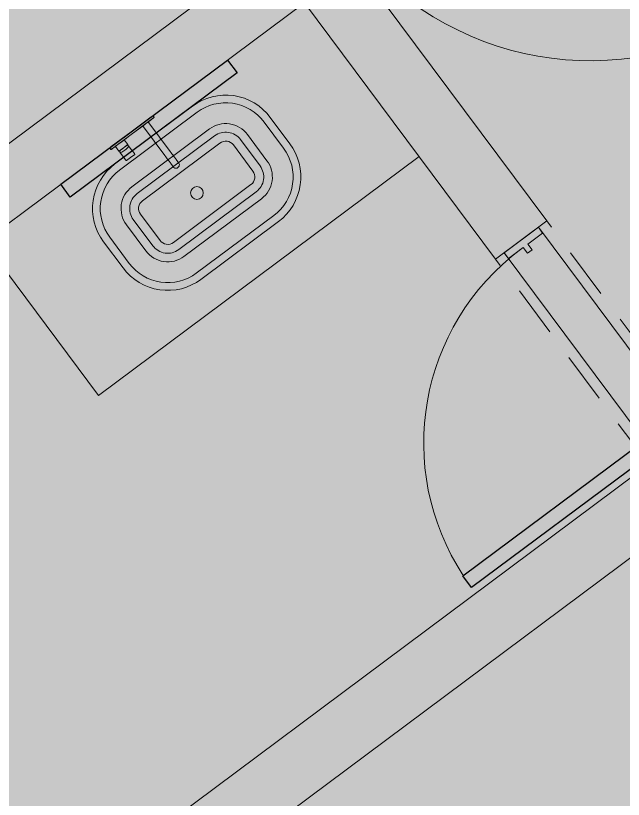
# Model space of a CAD drawing. Header units: metres. Extents: x -466 to 1322, y -1072 to 50.
# Drawn here: x 427.193 to 429.092, y -187.693 to -185.244 of the extents above; entities that cross this region are included whole.
import ezdxf

# ---------------------------------------------------------------- set-up
doc = ezdxf.new("R2010")
doc.units = ezdxf.units.M
doc.linetypes.add('B1 P BAJA$0$HIDDEN', pattern=[9.525, 6.35, -3.175])
doc.linetypes.add('Hidden 1_16_', pattern=[0.002381, 0.001587, -0.00079375])
for name, color, linetype, lineweight in [('A - MURO BAJO', 2, 'Continuous', 0), ('A - PROY', 250, 'B1 P BAJA$0$HIDDEN', 0), ('A-ACCESORIOS DE BAÑO', 6, 'Continuous', 0), ('A-DOOR', 2, 'Continuous', 9), ('A-Fixt', 122, 'Continuous', 5), ('A-MURO INT', 4, 'Continuous', 0)]:
    doc.layers.add(name, color=color, linetype=linetype, lineweight=lineweight)
doc.layers.add('A-MIRROR', color=8, linetype='Continuous')
doc.layers.add('A-PUERTA', color=2, linetype='Continuous')
doc.layers.add('Hatch Interior', color=7, linetype='Continuous', lineweight=0, true_color=0xaf6350)

# ---------------------------------------------------------------- blocks, each defined once
blk = doc.blocks.new('JVAS_Puerta - 0_90 X 2_10-V18-Planta Baja')
at = {"color": 0}
for p, q in [((-0.425, -0.0425), (-0.425, -0.9025)), ((-0.374, -0.0425), (-0.425, -0.0425)), ((-0.374, -0.9025), (-0.374, -0.0425)), ((-0.425, -0.9025), (-0.374, -0.9025))]:
    blk.add_line(p, q, dxfattribs=at)
at = {"layer": 'A - PROY', "color": 18, "linetype": 'Continuous', "ltscale": 100, "true_color": 0x000000}
blk.add_arc((-0.425, -0.0525), 0.85, 273.4398, 0, dxfattribs=at)
at = {"layer": 'A-DOOR', "color": 253, "linetype": 'Continuous', "ltscale": 100}
for p, q in [((-0.45, 0.0425), (0.45, 0.0425)), ((-0.374, -0.1075), (0.45, -0.1075))]:
    blk.add_line(p, q, dxfattribs=at)
at = {"layer": 'A-DOOR'}
for p, q in [((-0.425, 0.0425), (-0.45, 0.0425)), ((-0.45, 0.0425), (-0.45, -0.1075)), ((-0.425, -0.0225), (-0.425, 0.0425)), ((0.45, 0.0425), (0.425, 0.0425)), ((0.425, 0.0425), (0.425, -0.0225)), ((0.45, -0.1075), (0.45, 0.0425)), ((-0.4, -0.0225), (-0.425, -0.0225)), ((-0.425, -0.1075), (-0.425, -0.0425)), ((-0.425, -0.0425), (-0.4, -0.0425)), ((-0.4, -0.0425), (-0.4, -0.0225)), ((0.425, -0.0225), (0.4, -0.0225)), ((0.4, -0.0225), (0.4, -0.0425)), ((0.4, -0.0425), (0.425, -0.0425)), ((0.425, -0.0425), (0.425, -0.1075)), ((-0.45, -0.1075), (-0.425, -0.1075)), ((0.425, -0.1075), (0.45, -0.1075))]:
    blk.add_line(p, q, dxfattribs=at)
blk = doc.blocks.new('monomando powder room')
at = {"layer": 'A-ACCESORIOS DE BAÑO'}
for p, q in [((-98.7727, -159.2227), (-98.7727, -159.2225)), ((-98.7667, -159.2225), (-98.7727, -159.2225)), ((-98.7727, -159.2225), (-98.7667, -159.2225)), ((-98.7727, -159.2233), (-98.7727, -159.2227)), ((-98.7727, -159.2243), (-98.7727, -159.2233)), ((-98.7727, -159.2255), (-98.7727, -159.2243)), ((-98.766, -159.2228), (-98.7667, -159.2225)), ((-98.766, -159.223), (-98.766, -159.2228)), ((-98.7657, -159.2235), (-98.766, -159.2228)), ((-98.766, -159.2236), (-98.766, -159.223)), ((-98.766, -159.2245), (-98.766, -159.2236)), ((-98.766, -159.2257), (-98.766, -159.2245)), ((-98.7657, -159.2237), (-98.7657, -159.2235)), ((-98.7657, -159.2242), (-98.7657, -159.2237)), ((-98.7657, -159.225), (-98.7657, -159.2242)), ((-98.7657, -159.226), (-98.7657, -159.225)), ((-98.7727, -159.227), (-98.7727, -159.2255)), ((-98.7727, -159.2285), (-98.7727, -159.227)), ((-98.7727, -159.3065), (-98.7727, -159.2285)), ((-98.766, -159.227), (-98.766, -159.2257)), ((-98.766, -159.2285), (-98.766, -159.227)), ((-98.766, -159.3065), (-98.766, -159.2285)), ((-98.7657, -159.2272), (-98.7657, -159.226)), ((-98.7657, -159.2285), (-98.7657, -159.2272)), ((-98.7657, -159.2295), (-98.7657, -159.2285)), ((-98.7657, -159.2395), (-98.7657, -159.2285)), ((-98.7657, -159.2322), (-98.7657, -159.2295)), ((-98.7657, -159.2309), (-98.7657, -159.2299)), ((-98.7657, -159.2335), (-98.7657, -159.2309)), ((-98.7657, -159.2367), (-98.7657, -159.2322)), ((-98.7657, -159.2377), (-98.7657, -159.2335)), ((-98.7657, -159.2426), (-98.7657, -159.2367)), ((-98.7657, -159.2395), (-98.7657, -159.2377)), ((-98.7657, -159.2396), (-98.7657, -159.239)), ((-98.7657, -159.2395), (-98.7657, -159.239)), ((-98.7473, -159.2395), (-98.7657, -159.2395)), ((-98.7657, -159.2395), (-98.7473, -159.2395)), ((-98.7657, -159.2413), (-98.7657, -159.2396)), ((-98.7657, -159.2441), (-98.7657, -159.2413)), ((-98.7657, -159.2493), (-98.7657, -159.2426)), ((-98.7657, -159.2477), (-98.7657, -159.2441)), ((-98.7657, -159.2519), (-98.7657, -159.2477)), ((-98.7657, -159.2565), (-98.7657, -159.2493)), ((-98.7469, -159.2397), (-98.7473, -159.2395)), ((-98.7467, -159.2402), (-98.7469, -159.2397)), ((-98.7469, -159.2403), (-98.7469, -159.2397)), ((-98.7469, -159.242), (-98.7469, -159.2403)), ((-98.7469, -159.2446), (-98.7469, -159.242)), ((-98.7469, -159.2481), (-98.7469, -159.2446)), ((-98.7469, -159.2522), (-98.7469, -159.2481)), ((-98.7467, -159.2405), (-98.7467, -159.2402)), ((-98.7427, -159.2405), (-98.7467, -159.2405)), ((-98.7467, -159.2411), (-98.7467, -159.2405)), ((-98.7467, -159.2405), (-98.7427, -159.2405)), ((-98.7467, -159.2426), (-98.7467, -159.2411)), ((-98.7467, -159.2452), (-98.7467, -159.2426)), ((-98.7467, -159.2485), (-98.7467, -159.2452)), ((-98.7467, -159.2523), (-98.7467, -159.2485)), ((-98.7286, -159.2395), (-98.7427, -159.2395)), ((-98.7427, -159.2401), (-98.7427, -159.2395)), ((-98.7416, -159.2401), (-98.7427, -159.2395)), ((-98.7427, -159.2395), (-98.7286, -159.2395)), ((-98.7427, -159.2405), (-98.7427, -159.2401)), ((-98.7413, -159.2406), (-98.7427, -159.2405)), ((-98.7407, -159.2417), (-98.7416, -159.2401)), ((-98.7398, -159.2445), (-98.7407, -159.2417)), ((-98.7392, -159.248), (-98.7398, -159.2445)), ((-98.7388, -159.2521), (-98.7392, -159.248)), ((-98.7286, -159.2395), (-98.7122, -159.2395)), ((-98.7122, -159.2395), (-98.7286, -159.2395)), ((-98.7103, -159.2395), (-98.7122, -159.2395)), ((-98.7122, -159.2395), (-98.7103, -159.2395)), ((-98.7099, -159.2398), (-98.7103, -159.2395)), ((-98.7097, -159.2403), (-98.7099, -159.2398)), ((-98.7097, -159.2565), (-98.7097, -159.2403)), ((-98.7657, -159.2565), (-98.7657, -159.2519)), ((-98.7657, -159.261), (-98.7657, -159.2565)), ((-98.7657, -159.2637), (-98.7657, -159.2565)), ((-98.7657, -159.2652), (-98.7657, -159.261)), ((-98.7657, -159.2704), (-98.7657, -159.2637)), ((-98.7657, -159.2689), (-98.7657, -159.2652)), ((-98.7657, -159.2717), (-98.7657, -159.2689)), ((-98.7657, -159.2763), (-98.7657, -159.2704)), ((-98.7657, -159.2734), (-98.7657, -159.2717)), ((-98.7657, -159.274), (-98.7657, -159.2734)), ((-98.7473, -159.2735), (-98.7657, -159.2735)), ((-98.7657, -159.3065), (-98.7657, -159.2735)), ((-98.7657, -159.2753), (-98.7657, -159.2735)), ((-98.7657, -159.2735), (-98.7473, -159.2735)), ((-98.7657, -159.274), (-98.7657, -159.2735)), ((-98.7473, -159.2735), (-98.7469, -159.2732)), ((-98.7469, -159.2565), (-98.7469, -159.2522)), ((-98.7469, -159.2608), (-98.7469, -159.2565)), ((-98.7469, -159.2648), (-98.7469, -159.2608)), ((-98.7469, -159.2683), (-98.7469, -159.2648)), ((-98.7469, -159.271), (-98.7469, -159.2683)), ((-98.7469, -159.2726), (-98.7469, -159.271)), ((-98.7469, -159.2732), (-98.7469, -159.2726)), ((-98.7469, -159.2732), (-98.7467, -159.2727)), ((-98.7467, -159.2565), (-98.7467, -159.2523)), ((-98.7467, -159.2606), (-98.7467, -159.2565)), ((-98.7467, -159.2644), (-98.7467, -159.2606)), ((-98.7467, -159.2677), (-98.7467, -159.2644)), ((-98.7467, -159.2703), (-98.7467, -159.2677)), ((-98.7467, -159.2719), (-98.7467, -159.2703)), ((-98.7467, -159.2725), (-98.7467, -159.2719)), ((-98.7467, -159.2727), (-98.7467, -159.2725)), ((-98.7467, -159.2725), (-98.7427, -159.2725)), ((-98.7427, -159.2725), (-98.7467, -159.2725)), ((-98.7427, -159.2725), (-98.7413, -159.2723)), ((-98.7427, -159.2728), (-98.7427, -159.2725)), ((-98.7427, -159.2735), (-98.7416, -159.2728)), ((-98.7427, -159.2735), (-98.7427, -159.2728)), ((-98.7427, -159.2735), (-98.7286, -159.2735)), ((-98.7286, -159.2735), (-98.7427, -159.2735)), ((-98.7416, -159.2728), (-98.7407, -159.2712)), ((-98.7407, -159.2712), (-98.7398, -159.2684)), ((-98.7398, -159.2684), (-98.7392, -159.2649)), ((-98.7392, -159.2649), (-98.7388, -159.2608)), ((-98.7387, -159.2565), (-98.7388, -159.2521)), ((-98.7388, -159.2608), (-98.7387, -159.2565)), ((-98.7256, -159.2735), (-98.7286, -159.2735)), ((-98.7286, -159.2735), (-98.7256, -159.2735)), ((-98.7256, -159.2735), (-98.7122, -159.2735)), ((-98.7122, -159.2735), (-98.7256, -159.2735)), ((-98.7122, -159.2735), (-98.7103, -159.2735)), ((-98.7103, -159.2735), (-98.7122, -159.2735)), ((-98.7103, -159.2735), (-98.7099, -159.2731)), ((-98.7099, -159.2731), (-98.7097, -159.2727)), ((-98.7097, -159.2727), (-98.7097, -159.2565)), ((-98.7657, -159.2795), (-98.7657, -159.2753)), ((-98.7657, -159.2808), (-98.7657, -159.2763)), ((-98.7657, -159.2821), (-98.7657, -159.2795)), ((-98.7657, -159.2835), (-98.7657, -159.2808)), ((-98.7657, -159.2831), (-98.7657, -159.2821)), ((-98.7657, -159.2845), (-98.7657, -159.2835)), ((-98.7727, -159.3845), (-98.7727, -159.3065)), ((-98.7727, -159.3845), (-98.7727, -159.3065)), ((-98.766, -159.3845), (-98.766, -159.3065)), ((-98.766, -159.3845), (-98.766, -159.3065)), ((-98.7657, -159.343), (-98.7657, -159.3065)), ((-98.7657, -159.3295), (-98.7657, -159.3285)), ((-98.7657, -159.3322), (-98.7657, -159.3295)), ((-98.7657, -159.3309), (-98.7657, -159.3299)), ((-98.7657, -159.3335), (-98.7657, -159.3309)), ((-98.7657, -159.3367), (-98.7657, -159.3322)), ((-98.7657, -159.3377), (-98.7657, -159.3335)), ((-98.7657, -159.3426), (-98.7657, -159.3367)), ((-98.7657, -159.343), (-98.7657, -159.3377)), ((-98.7657, -159.3411), (-98.7657, -159.3405)), ((-98.7657, -159.3426), (-98.7657, -159.3411)), ((-98.7657, -159.3424), (-98.7657, -159.3419)), ((-98.7657, -159.343), (-98.7657, -159.3424)), ((-98.7657, -159.3493), (-98.7657, -159.3426)), ((-98.7657, -159.3452), (-98.7657, -159.3426)), ((-98.7653, -159.3443), (-98.7657, -159.343)), ((-98.7657, -159.3485), (-98.7657, -159.3452)), ((-98.7645, -159.3453), (-98.7653, -159.3443)), ((-98.7635, -159.3458), (-98.7645, -159.3453)), ((-98.7627, -159.346), (-98.7635, -159.3458)), ((-98.7622, -159.346), (-98.7627, -159.346)), ((-98.7627, -159.346), (-98.7622, -159.346)), ((-98.6502, -159.346), (-98.7622, -159.346)), ((-98.7622, -159.346), (-98.6502, -159.346)), ((-98.6459, -159.346), (-98.6502, -159.346)), ((-98.6502, -159.346), (-98.6459, -159.346)), ((-98.6459, -159.346), (-98.6416, -159.346)), ((-98.6416, -159.346), (-98.6459, -159.346)), ((-98.6416, -159.346), (-98.6375, -159.346)), ((-98.6375, -159.346), (-98.6416, -159.346)), ((-98.6337, -159.346), (-98.6375, -159.346)), ((-98.6375, -159.346), (-98.6337, -159.346)), ((-98.6301, -159.346), (-98.6337, -159.346)), ((-98.6337, -159.346), (-98.6301, -159.346)), ((-98.6268, -159.346), (-98.6301, -159.346)), ((-98.6301, -159.346), (-98.6268, -159.346)), ((-98.624, -159.346), (-98.6268, -159.346)), ((-98.6268, -159.346), (-98.624, -159.346)), ((-98.624, -159.346), (-98.6216, -159.346)), ((-98.6216, -159.346), (-98.624, -159.346)), ((-98.6216, -159.346), (-98.6197, -159.346)), ((-98.6197, -159.346), (-98.6216, -159.346)), ((-98.6055, -159.346), (-98.6197, -159.346)), ((-98.6197, -159.346), (-98.6055, -159.346)), ((-98.603, -159.3464), (-98.6055, -159.346)), ((-98.6006, -159.3474), (-98.603, -159.3464)), ((-98.5986, -159.3491), (-98.6006, -159.3474)), ((-98.7657, -159.3524), (-98.7657, -159.3485)), ((-98.7657, -159.3565), (-98.7657, -159.3493)), ((-98.7657, -159.3565), (-98.7657, -159.3524)), ((-98.7657, -159.3606), (-98.7657, -159.3565)), ((-98.7657, -159.3637), (-98.7657, -159.3565)), ((-98.7657, -159.3645), (-98.7657, -159.3606)), ((-98.7657, -159.3704), (-98.7657, -159.3637)), ((-98.7657, -159.3678), (-98.7657, -159.3645)), ((-98.7657, -159.3704), (-98.7657, -159.3678)), ((-98.7657, -159.37), (-98.7653, -159.3687)), ((-98.7657, -159.3845), (-98.7657, -159.37)), ((-98.7657, -159.3845), (-98.7657, -159.37)), ((-98.7657, -159.3753), (-98.7657, -159.37)), ((-98.7657, -159.3706), (-98.7657, -159.37)), ((-98.7657, -159.3763), (-98.7657, -159.3704)), ((-98.7657, -159.3719), (-98.7657, -159.3704)), ((-98.7657, -159.3711), (-98.7657, -159.3706)), ((-98.7657, -159.3725), (-98.7657, -159.3719)), ((-98.7653, -159.3687), (-98.7645, -159.3677)), ((-98.7645, -159.3677), (-98.7635, -159.3672)), ((-98.7635, -159.3672), (-98.7627, -159.367)), ((-98.7627, -159.367), (-98.7622, -159.367)), ((-98.7622, -159.367), (-98.7627, -159.367)), ((-98.6502, -159.367), (-98.7622, -159.367)), ((-98.7622, -159.367), (-98.6502, -159.367)), ((-98.6459, -159.367), (-98.6502, -159.367)), ((-98.6502, -159.367), (-98.6459, -159.367)), ((-98.6416, -159.367), (-98.6459, -159.367)), ((-98.6459, -159.367), (-98.6416, -159.367)), ((-98.6375, -159.367), (-98.6416, -159.367)), ((-98.6416, -159.367), (-98.6375, -159.367)), ((-98.6375, -159.367), (-98.6337, -159.367)), ((-98.6337, -159.367), (-98.6375, -159.367)), ((-98.6337, -159.367), (-98.6301, -159.367)), ((-98.6301, -159.367), (-98.6337, -159.367)), ((-98.6268, -159.367), (-98.6301, -159.367)), ((-98.6301, -159.367), (-98.6268, -159.367)), ((-98.624, -159.367), (-98.6268, -159.367)), ((-98.6268, -159.367), (-98.624, -159.367)), ((-98.624, -159.367), (-98.6216, -159.367)), ((-98.6216, -159.367), (-98.624, -159.367)), ((-98.6216, -159.367), (-98.6197, -159.367)), ((-98.6197, -159.367), (-98.6216, -159.367)), ((-98.6197, -159.367), (-98.6055, -159.367)), ((-98.6055, -159.367), (-98.6197, -159.367)), ((-98.6055, -159.367), (-98.603, -159.3666)), ((-98.603, -159.3666), (-98.6006, -159.3656)), ((-98.6006, -159.3656), (-98.5986, -159.3639)), ((-98.597, -159.3513), (-98.5986, -159.3491)), ((-98.5986, -159.3639), (-98.597, -159.3617)), ((-98.596, -159.3538), (-98.597, -159.3513)), ((-98.597, -159.3617), (-98.596, -159.3592)), ((-98.5957, -159.3565), (-98.596, -159.3538)), ((-98.5957, -159.3565), (-98.596, -159.3538)), ((-98.596, -159.3592), (-98.5957, -159.3565)), ((-98.596, -159.3592), (-98.5957, -159.3565)), ((-98.7727, -159.386), (-98.7727, -159.3845)), ((-98.7727, -159.3875), (-98.7727, -159.386)), ((-98.7727, -159.3887), (-98.7727, -159.3875)), ((-98.7727, -159.3897), (-98.7727, -159.3887)), ((-98.7727, -159.3903), (-98.7727, -159.3897)), ((-98.7727, -159.3905), (-98.7727, -159.3903)), ((-98.7727, -159.3905), (-98.7667, -159.3905)), ((-98.7667, -159.3905), (-98.7727, -159.3905)), ((-98.7667, -159.3905), (-98.766, -159.3902)), ((-98.766, -159.386), (-98.766, -159.3845)), ((-98.766, -159.3873), (-98.766, -159.386)), ((-98.766, -159.3885), (-98.766, -159.3873)), ((-98.766, -159.3894), (-98.766, -159.3885)), ((-98.766, -159.39), (-98.766, -159.3894)), ((-98.766, -159.3902), (-98.7657, -159.3895)), ((-98.766, -159.3902), (-98.766, -159.39)), ((-98.7657, -159.3795), (-98.7657, -159.3753)), ((-98.7657, -159.3808), (-98.7657, -159.3763)), ((-98.7657, -159.3821), (-98.7657, -159.3795)), ((-98.7657, -159.3835), (-98.7657, -159.3808)), ((-98.7657, -159.3831), (-98.7657, -159.3821)), ((-98.7657, -159.3845), (-98.7657, -159.3835)), ((-98.7657, -159.3858), (-98.7657, -159.3845)), ((-98.7657, -159.387), (-98.7657, -159.3858)), ((-98.7657, -159.388), (-98.7657, -159.387)), ((-98.7657, -159.3888), (-98.7657, -159.388)), ((-98.7657, -159.3893), (-98.7657, -159.3888)), ((-98.7657, -159.3895), (-98.7657, -159.3893))]:
    blk.add_line(p, q, dxfattribs=at)

msp = doc.modelspace()

# ---------------------------------------------------------------- hatches: boundary and pattern name
at = {"layer": 'A-MURO INT', "transparency": 33554687}
h = msp.add_hatch(color=256, dxfattribs=at)
h.dxf.hatch_style = 1
h.paths.add_polyline_path([(428.0957, -185.2032), (428.6933, -186.0049), (428.8536, -185.8854), (428.1365, -184.9233), (422.8448, -188.8676), (423.2033, -189.3486), (423.5619, -189.8297), (423.7223, -189.7102), (423.3637, -189.2291), (423.1246, -188.9084), (425.53, -187.1155), (426.6057, -188.5587), (424.04, -190.4711), (424.1595, -190.6315), (426.7252, -188.7191), (428.6974, -191.365), (428.2965, -191.6638), (428.416, -191.8241), (428.8169, -191.5253), (430.1316, -193.2892), (430.292, -193.1697), (428.9772, -191.4058), (429.3781, -191.107), (429.2586, -190.9466), (428.8819, -191.2274), (428.8821, -191.2276), (428.8578, -191.2456), (426.8856, -188.5996), (429.4513, -186.6872), (429.3317, -186.5268), (426.766, -188.4392), (425.6903, -186.996)])
at = {"layer": 'Hatch Interior', "transparency": 33554687}
h = msp.add_hatch(color=256, dxfattribs=at)
h.dxf.hatch_style = 1
edge = h.paths.add_edge_path()
edge.add_line((417.7382, -197.1638), (419.3856, -199.3747))
edge.add_arc((419.7198, -199.9897), 0.7, 36.6996, 118.5178, ccw=False)
edge.add_line((420.2811, -199.5714), (421.6441, -198.5555))
edge.add_line((421.6441, -198.5555), (425.1105, -200.2313))
edge.add_line((425.1105, -200.2313), (423.8168, -202.9072))
edge.add_line((423.8168, -202.9072), (449.7456, -215.4426))
edge.add_line((449.7456, -215.4426), (452.2266, -210.3109))
edge.add_line((452.2266, -210.3109), (452.8795, -208.9604))
edge.add_line((452.8795, -208.9604), (426.2831, -196.1578))
edge.add_line((426.2831, -196.1578), (424.9683, -194.3939))
edge.add_line((424.9683, -194.3939), (443.8484, -180.3214))
edge.add_line((443.8484, -180.3214), (442.6531, -178.7178))
edge.add_line((442.6531, -178.7178), (449.1895, -173.8458))
edge.add_line((449.1895, -173.8458), (446.0819, -169.6766))
edge.add_line((446.0819, -169.6766), (408.2908, -197.8447))
edge.add_line((408.2908, -197.8447), (413.4672, -200.3473))
edge.add_line((413.4672, -200.3473), (417.7382, -197.1638))

# ---------------------------------------------------------------- linework, layer by layer
at = {"layer": 'A - MURO BAJO', "ltscale": 0.05}
msp.add_lwpolyline([(428.4542, -185.6842), (427.452, -186.4313), (427.0934, -185.9502)], dxfattribs=at)
at = {"layer": 'A - PROY', "color": 250, "linetype": 'Hidden 1_16_', "ltscale": 100}
for points in [[(429.3317, -186.5268), (428.8536, -185.8854)], [(429.1714, -186.6464), (428.6933, -186.0049)]]:
    msp.add_lwpolyline(points, dxfattribs=at)
at = {"layer": 'A-Fixt'}
for points in [[(427.7722, -186.0679), (428.0146, -185.8872, 0.414214), (428.05, -185.6439), (427.9889, -185.5619, 0.414214), (427.7456, -185.5264), (427.5033, -185.7071, 0.414214), (427.4678, -185.9504), (427.5289, -186.0324, 0.414214)], [(427.7577, -186.0485), (428.0001, -185.8679, 0.414214), (428.0307, -185.6584), (427.9696, -185.5764, 0.414214), (427.7601, -185.5458), (427.5177, -185.7265, 0.414214), (427.4871, -185.9359), (427.5483, -186.018, 0.414214)], [(427.7189, -185.9964), (427.9613, -185.8158, 0.414214), (427.9786, -185.6972), (427.9174, -185.6152, 0.414214), (427.7989, -185.5979), (427.5565, -185.7786, 0.414214), (427.5392, -185.8971), (427.6004, -185.9791, 0.414214)], [(427.7029, -185.9749), (427.9452, -185.7942, 0.414214), (427.957, -185.7133), (427.8959, -185.6313, 0.414214), (427.8149, -185.6194), (427.5726, -185.8001, 0.414214), (427.5608, -185.8811), (427.6219, -185.9631, 0.414214)], [(427.6862, -185.9526), (427.9286, -185.7719, 0.414214), (427.9347, -185.7299), (427.8736, -185.6479, 0.414214), (427.8316, -185.6418), (427.5892, -185.8224, 0.414214), (427.5831, -185.8644), (427.6442, -185.9464, 0.414214)]]:
    msp.add_lwpolyline(points, format="xyb", close=True, dxfattribs=at)
msp.add_circle((427.7596, -185.798), 0.02, dxfattribs=at)
at = {"layer": 'A-MIRROR'}
msp.add_lwpolyline([(427.8551, -185.3824), (427.885, -185.4225), (427.3639, -185.811), (427.334, -185.7709)], close=True, dxfattribs=at)
at = {"layer": 'A-MURO INT'}
for points in [[(429.3317, -186.5268), (426.766, -188.4392), (425.6903, -186.996), (428.0957, -185.2032), (428.6933, -186.0049), (428.8536, -185.8854), (428.1365, -184.9233), (422.8448, -188.8676), (423.2033, -189.3486), (423.5619, -189.8297), (423.7223, -189.7102), (423.3637, -189.2291), (423.1246, -188.9084), (425.53, -187.1155), (426.6057, -188.5587), (424.04, -190.4711), (424.1595, -190.6315), (426.7252, -188.7191), (428.6974, -191.365), (428.2965, -191.6638), (428.416, -191.8241), (428.8169, -191.5253), (430.1316, -193.2892)], [(429.2586, -190.9466), (428.8577, -191.2455), (426.8856, -188.5996), (429.4513, -186.6872)]]:
    msp.add_lwpolyline(points, dxfattribs=at)

# ---------------------------------------------------------------- block references
at = {"layer": 'A-Fixt', "xscale": -1, "rotation": 126.699610238933}
msp.add_blockref('monomando powder room', (358.8543, -360.0052), dxfattribs=at)
at = {"layer": 'A-PUERTA'}
for p, xscale, yscale, zscale, rotation in [((428.5756, -184.6757), -1.111111111111195, 1.111111111111195, 1.111111111111195, 36.69961023289203), ((429.0357, -186.2486), -0.8888888888888828, 0.8888888888888831, 0.8888888888888831, 306.6996102329025)]:
    msp.add_blockref('JVAS_Puerta - 0_90 X 2_10-V18-Planta Baja', p, dxfattribs=dict(at, xscale=xscale, yscale=yscale, zscale=zscale, rotation=rotation))

doc.saveas('drawing.dxf')
